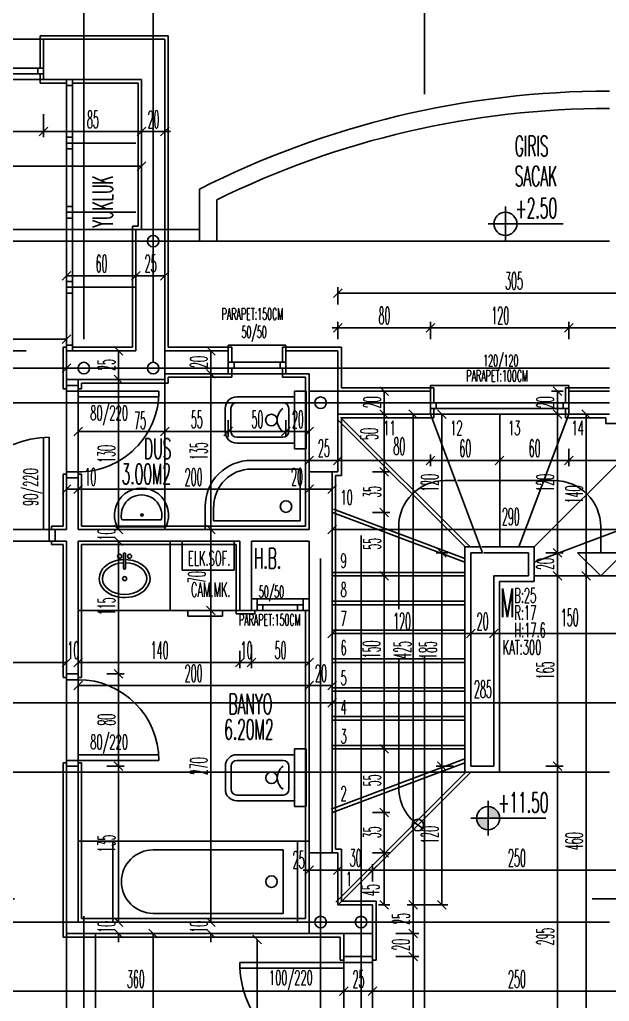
# Model space of a CAD drawing. Extents: x 78 to 306, y -397 to 18.
# Drawn here: x 274.458 to 274.5601, y -396.5913 to -396.4212 of the extents above; entities that cross this region are included whole.
import ezdxf

# ---------------------------------------------------------------- set-up
doc = ezdxf.new("R2010")
doc.units = 0
doc.header["$LTSCALE"] = 0.5
doc.header["$MEASUREMENT"] = 0
for name, pattern in [('DASHDOT2', [0.5, 0.25, -0.125, 0, -0.125]), ('DASHED', [0.75, 0.5, -0.25]), ('DOT2', [0.125, 0, -0.125])]:
    doc.linetypes.add(name, pattern=pattern)
doc.layers.get('0').update_dxf_attribs({"linetype": 'CONTINUOUS'})
for name, color, linetype in [('AKS', 5, 'DASHDOT2'), ('ASHADE', 7, 'CONTINUOUS'), ('DUVAR', 6, 'CONTINUOUS'), ('IZDUSUM', 2, 'DOT2'), ('KAPI', 1, 'CONTINUOUS'), ('KOLON', 4, 'CONTINUOUS'), ('MERDIVEN', 3, 'CONTINUOUS'), ('OLCU', 31, 'CONTINUOUS'), ('SIVA', 7, 'CONTINUOUS'), ('TARAMA', 8, 'CONTINUOUS'), ('TEFRIS', 11, 'CONTINUOUS')]:
    doc.layers.add(name, color=color, linetype=linetype)
doc.styles.add('ICMEKAN', font='romans.shx', dxfattribs={"width": 0.55, "height": 0.2})
doc.styles.add('OLCU', font='romans.shx', dxfattribs={"width": 0.6, "height": 0.125})
doc.styles.add('OLCUIC', font='ROMANS.SHX', dxfattribs={"width": 0.4, "height": 0.15})

msp = doc.modelspace()

# ---------------------------------------------------------------- hatches: boundary and pattern name
at = {"layer": 'MERDIVEN'}
h = msp.add_hatch(color=256, dxfattribs=at)
h.paths.add_polyline_path([(274.539143941935, -396.5575598737721), (274.539143941935, -396.5595598737721), (274.541143941935, -396.5595598737721, 0.4142135623730743)])
h.paths.add_polyline_path([(274.539143941935, -396.5615598737721), (274.539143941935, -396.5595598737721), (274.537143941935, -396.5595598737721, 0.4142135623730743)])

# ---------------------------------------------------------------- linework, layer by layer
at = {"color": 0, "linetype": 'ByBlock'}
for p, q in [((274.462893941935, -396.4398098737721), (274.461393941935, -396.4413098737721)), ((274.461393941935, -396.4413098737721), (274.462893941935, -396.4398098737721)), ((274.479893941935, -396.4398098737721), (274.478393941935, -396.4413098737721)), ((274.478393941935, -396.4413098737721), (274.479893941935, -396.4398098737721)), ((274.482393941935, -396.4413098737721), (274.483893941935, -396.4398098737721)), ((274.478393941935, -396.4473098737721), (274.479893941935, -396.4458098737721)), ((274.466893941935, -396.4648098737721), (274.465393941935, -396.4663098737721)), ((274.478893941935, -396.4648098737721), (274.477393941935, -396.4663098737721)), ((274.477393941935, -396.4663098737721), (274.478893941935, -396.4648098737721)), ((274.482393941935, -396.4663098737721), (274.483893941935, -396.4648098737721)), ((274.513893941935, -396.4678098737721), (274.512393941935, -396.4693098737721)), ((274.513893941935, -396.4738098737721), (274.512393941935, -396.4753098737721)), ((274.529893941935, -396.4738098737721), (274.528393941935, -396.4753098737721)), ((274.528393941935, -396.4753098737721), (274.529893941935, -396.4738098737721)), ((274.553893941935, -396.4738098737721), (274.552393941935, -396.4753098737721)), ((274.552393941935, -396.4753098737721), (274.553893941935, -396.4738098737721)), ((274.465393941935, -396.4773098737721), (274.466893941935, -396.4758098737721)), ((274.475893941935, -396.4793098737721), (274.474393941935, -396.4778098737721)), ((274.491893941935, -396.4793098737721), (274.490393941935, -396.4778098737721)), ((274.465393941935, -396.4823098737721), (274.466893941935, -396.4808098737721)), ((274.491893941935, -396.4833098737721), (274.490393941935, -396.4818098737721)), ((274.490393941935, -396.4818098737721), (274.491893941935, -396.4833098737721)), ((274.475893941935, -396.4843098737721), (274.474393941935, -396.4828098737721)), ((274.474393941935, -396.4828098737721), (274.475893941935, -396.4843098737721)), ((274.521893941935, -396.4863098737721), (274.520393941935, -396.4848098737721)), ((274.551893941935, -396.4863098737721), (274.550393941935, -396.4848098737721)), ((274.521893941935, -396.4903098737721), (274.520393941935, -396.4888098737721)), ((274.520393941935, -396.4888098737721), (274.521893941935, -396.4903098737721)), ((274.526893941935, -396.4903098737721), (274.525393941935, -396.4888098737721)), ((274.531893941935, -396.4903098737721), (274.530393941935, -396.4888098737721)), ((274.550393941935, -396.4888098737721), (274.551893941935, -396.4903098737721)), ((274.551893941935, -396.4903098737721), (274.550393941935, -396.4888098737721)), ((274.556893941935, -396.4903098737721), (274.555393941935, -396.4888098737721)), ((274.4688939419351, -396.4918098737721), (274.467393941935, -396.4933098737721)), ((274.482393941935, -396.4933098737721), (274.483893941935, -396.4918098737721)), ((274.483893941935, -396.4918098737721), (274.482393941935, -396.4933098737721)), ((274.493393941935, -396.4933098737721), (274.494893941935, -396.4918098737721)), ((274.494893941935, -396.4918098737721), (274.493393941935, -396.4933098737721)), ((274.503393941935, -396.4933098737721), (274.504893941935, -396.4918098737721)), ((274.504893941935, -396.4918098737721), (274.503393941935, -396.4933098737721)), ((274.507393941935, -396.4933098737721), (274.508893941935, -396.4918098737721)), ((274.508893941935, -396.4968098737721), (274.507393941935, -396.4983098737721)), ((274.513893941935, -396.4968098737721), (274.512393941935, -396.4983098737721)), ((274.512393941935, -396.4983098737721), (274.513893941935, -396.4968098737721)), ((274.529893941935, -396.4968098737721), (274.528393941935, -396.4983098737721)), ((274.528393941935, -396.4983098737721), (274.529893941935, -396.4968098737721)), ((274.541893941935, -396.4968098737721), (274.540393941935, -396.4983098737721)), ((274.540393941935, -396.4983098737721), (274.541893941935, -396.4968098737721)), ((274.553893941935, -396.4968098737721), (274.552393941935, -396.4983098737721)), ((274.552393941935, -396.4983098737721), (274.553893941935, -396.4968098737721)), ((274.521893941935, -396.5003098737721), (274.520393941935, -396.4988098737721)), ((274.520393941935, -396.4988098737721), (274.521893941935, -396.5003098737721)), ((274.466893941935, -396.5018098737721), (274.465393941935, -396.5033098737721)), ((274.467393941935, -396.5033098737721), (274.4688939419351, -396.5018098737721)), ((274.4688939419351, -396.5018098737721), (274.467393941935, -396.5033098737721)), ((274.508893941935, -396.5018098737721), (274.507393941935, -396.5033098737721)), ((274.507393941935, -396.5033098737721), (274.508893941935, -396.5018098737721)), ((274.511393941935, -396.5033098737721), (274.512893941935, -396.5018098737721)), ((274.521893941935, -396.5073098737721), (274.520393941935, -396.5058098737721)), ((274.520393941935, -396.5058098737721), (274.521893941935, -396.5073098737721)), ((274.474393941935, -396.5088098737721), (274.475893941935, -396.5103098737721)), ((274.474393941935, -396.5088098737721), (274.475893941935, -396.5103098737721)), ((274.491893941935, -396.5103098737721), (274.490393941935, -396.5088098737721)), ((274.490393941935, -396.5088098737721), (274.491893941935, -396.5103098737721)), ((274.512893941935, -396.5088098737721), (274.511393941935, -396.5103098737721)), ((274.475893941935, -396.5123098737721), (274.474393941935, -396.5108098737721)), ((274.475893941935, -396.5123098737764), (274.474393941935, -396.5108098737765)), ((274.530393941935, -396.5128098737721), (274.531893941935, -396.5143098737721)), ((274.531893941935, -396.5143098737721), (274.530393941935, -396.5128098737721)), ((274.550393941935, -396.5128098737721), (274.551893941935, -396.5143098737721)), ((274.551893941935, -396.5143098737721), (274.550393941935, -396.5128098737721)), ((274.521893941935, -396.5183098737721), (274.520393941935, -396.5168098737721)), ((274.520393941935, -396.5168098737721), (274.521893941935, -396.5183098737721)), ((274.550393941935, -396.5168098737721), (274.551893941935, -396.5183098737721)), ((274.551893941935, -396.5183098737721), (274.550393941935, -396.5168098737721)), ((274.555393941935, -396.5168098737721), (274.556893941935, -396.5183098737721)), ((274.556893941935, -396.5183098737721), (274.555393941935, -396.5168098737721)), ((274.491893941935, -396.5243098737721), (274.490393941935, -396.5228098737721)), ((274.490393941935, -396.5228098737721), (274.491893941935, -396.5243098737721)), ((274.512893941935, -396.5268098737721), (274.511393941935, -396.5283098737721)), ((274.536893941935, -396.5268098737721), (274.535393941935, -396.5283098737721)), ((274.535393941935, -396.5283098737721), (274.536893941935, -396.5268098737721)), ((274.540893941935, -396.5268098737721), (274.539393941935, -396.5283098737721)), ((274.539393941935, -396.5283098737721), (274.540893941935, -396.5268098737721)), ((274.465393941935, -396.5333098737721), (274.466893941935, -396.5318098737721)), ((274.465393941935, -396.5333098737721), (274.466893941935, -396.5318098737721)), ((274.4688939419351, -396.5318098737721), (274.467393941935, -396.5333098737721)), ((274.4688939419351, -396.5318098737721), (274.467393941935, -396.5333098737721)), ((274.495393941935, -396.5333098737721), (274.496893941935, -396.5318098737721)), ((274.495393941935, -396.5333098737721), (274.496893941935, -396.5318098737721)), ((274.498893941935, -396.5318098737721), (274.497393941935, -396.5333098737721)), ((274.498893941935, -396.5318098737721), (274.497393941935, -396.5333098737721)), ((274.507393941935, -396.5333098737721), (274.508893941935, -396.5318098737721)), ((274.475893941935, -396.5353098737721), (274.474393941935, -396.5338098737721)), ((274.474393941935, -396.5338098737721), (274.475893941935, -396.5353098737721)), ((274.4688939419351, -396.5358098737721), (274.467393941935, -396.5373098737721)), ((274.508893941935, -396.5358098737721), (274.507393941935, -396.5373098737721)), ((274.507393941935, -396.5373098737721), (274.508893941935, -396.5358098737721)), ((274.511393941935, -396.5373098737721), (274.512893941935, -396.5358098737721)), ((274.512893941935, -396.5388098737721), (274.511393941935, -396.5403098737721)), ((274.521893941935, -396.5483098737721), (274.520393941935, -396.5468098737721)), ((274.520393941935, -396.5468098737721), (274.521893941935, -396.5483098737721)), ((274.475893941935, -396.5513098737721), (274.474393941935, -396.5498098737721)), ((274.474393941935, -396.5498098737721), (274.475893941935, -396.5513098737721)), ((274.530393941935, -396.5498098737721), (274.531893941935, -396.5513098737721)), ((274.531893941935, -396.5513098737721), (274.530393941935, -396.5498098737721)), ((274.551893941935, -396.5513098737721), (274.550393941935, -396.5498098737721)), ((274.550393941935, -396.5498098737721), (274.551893941935, -396.5513098737721)), ((274.521893941935, -396.5593098737721), (274.520393941935, -396.5578098737721)), ((274.520393941935, -396.5578098737721), (274.521893941935, -396.5593098737721)), ((274.521893941935, -396.5663098737721), (274.520393941935, -396.5648098737721)), ((274.520393941935, -396.5648098737721), (274.521893941935, -396.5663098737721)), ((274.508893941935, -396.5678098737721), (274.507393941935, -396.5693098737721)), ((274.513893941935, -396.5678098737721), (274.512393941935, -396.5693098737721)), ((274.512393941935, -396.5693098737721), (274.513893941935, -396.5678098737721)), ((274.519893941935, -396.5678098737721), (274.518393941935, -396.5693098737721)), ((274.518393941935, -396.5693098737721), (274.519893941935, -396.5678098737721)), ((274.520393941935, -396.5738098737721), (274.521893941935, -396.5753098737721)), ((274.526893941935, -396.5753098737721), (274.525393941935, -396.5738098737721)), ((274.525393941935, -396.5738098737721), (274.526893941935, -396.5753098737721)), ((274.530393941935, -396.5738098737721), (274.531893941935, -396.5753098737721)), ((274.474393941935, -396.5768098737721), (274.475893941935, -396.5783098737721)), ((274.474393941935, -396.5768098737721), (274.475893941935, -396.5783098737721)), ((274.490393941935, -396.5768098737721), (274.491893941935, -396.5783098737721)), ((274.490393941935, -396.5768098737721), (274.491893941935, -396.5783098737721)), ((274.475893941935, -396.5803098737721), (274.474393941935, -396.5788098737721)), ((274.481893941935, -396.5803098737721), (274.480393941935, -396.5788098737721)), ((274.491893941935, -396.5803098737721), (274.490393941935, -396.5788098737721)), ((274.526893941935, -396.5803098737721), (274.525393941935, -396.5788098737721)), ((274.525393941935, -396.5788098737721), (274.526893941935, -396.5803098737721)), ((274.499893941935, -396.5813098737721), (274.498393941935, -396.5798098737721)), ((274.526893941935, -396.5843098737721), (274.525393941935, -396.5828098737721)), ((274.525393941935, -396.5828098737721), (274.526893941935, -396.5843098737721)), ((274.513393941935, -396.5903098737721), (274.514893941935, -396.5888098737721)), ((274.514893941935, -396.5888098737721), (274.513393941935, -396.5903098737721)), ((274.518393941935, -396.5903098737721), (274.519893941935, -396.5888098737721)), ((274.519893941935, -396.5888098737721), (274.518393941935, -396.5903098737721))]:
    msp.add_line(p, q, dxfattribs=at)
at = {"layer": 'AKS'}
for p, q in [((274.4691439419353, -396.3515598737721), (274.4691439419353, -396.8395598737721)), ((274.5101439419353, -396.8395598737721), (274.5101439419353, -396.3515598737721)), ((274.4811439419353, -396.3555598737721), (274.4811439419353, -396.8355598737721)), ((274.5171439419353, -396.8355598737721), (274.5171439419353, -396.3555598737721)), ((274.5601439419353, -396.4595598737721), (274.2641439419361, -396.4595598737721)), ((274.5601439419353, -396.4815598737721), (274.2641439419361, -396.4815598737721)), ((274.5601439419353, -396.4875598737721), (274.2681439419354, -396.4875598737721)), ((274.5601439419353, -396.5395598737721), (274.2641439419361, -396.5395598737721)), ((274.5601439419353, -396.5515598737721), (274.2681439419354, -396.5515598737721)), ((274.5601439419353, -396.5775598737721), (274.2641439419361, -396.5775598737721))]:
    msp.add_line(p, q, dxfattribs=at)
at = {"layer": 'ASHADE'}
for centre in [(274.4811439419353, -396.4595598737721), (274.4691439419353, -396.4815598737721), (274.4811439419353, -396.4815598737721), (274.5101439419353, -396.4875598737721), (274.5101439419353, -396.5775598737721), (274.5171439419353, -396.5775598737721)]:
    msp.add_circle(centre, 0.0009999999999999432, dxfattribs=at)
at = {"layer": 'DUVAR'}
for p, q in [((274.4621439419388, -396.4245598737758), (274.4831439419273, -396.4245598737758)), ((274.4621439419388, -396.4315598737743), (274.4621439419388, -396.4245598737758)), ((274.4831439419281, -396.4575598737721), (274.4831439419273, -396.4245598737758)), ((274.4621439419388, -396.431559873776), (274.4791439419312, -396.4315598737762)), ((274.4791439419302, -396.4575598737721), (274.4791439419312, -396.4315598737762)), ((274.4831439419287, -396.4785598737745), (274.4941439419339, -396.4785598737762)), ((274.4931439419352, -396.4785598737792), (274.4941439419339, -396.4785598737795)), ((274.4941439419339, -396.4825598737794), (274.4941439419339, -396.4785598737792)), ((274.504143941934, -396.4785598737777), (274.5131439419347, -396.4785598737789)), ((274.5041439419336, -396.4825598737797), (274.504143941934, -396.4785598737795)), ((274.5041439419336, -396.4785598737798), (274.5131439419353, -396.4785598737798)), ((274.5131439419353, -396.4785598737798), (274.5131439419353, -396.4855598737721)), ((274.4661439419355, -396.4845598737746), (274.4661439419355, -396.4835598737721)), ((274.4681439419356, -396.4845598737746), (274.4681439419356, -396.4835598737746)), ((274.4831439419353, -396.4825598737756), (274.4941439419339, -396.4825598737765)), ((274.5041439419336, -396.4825598737797), (274.5081439419353, -396.48255987378)), ((274.5081439419353, -396.4855598737721), (274.5081439419353, -396.48255987378)), ((274.4681439419356, -396.4845598737746), (274.4661439419355, -396.4845598737746)), ((274.5291439419356, -396.4855598737772), (274.5131439419353, -396.4855598737775)), ((274.5291439419356, -396.4895598737764), (274.5291439419356, -396.4855598737772)), ((274.5601439419353, -396.4855598737768), (274.5531439419361, -396.4855598737769)), ((274.5531439419358, -396.4895598737755), (274.5531439419361, -396.4855598737769)), ((274.5291439419356, -396.4895598737764), (274.5131439419353, -396.4895598737771)), ((274.5601439419353, -396.4895598737752), (274.5531439419358, -396.4895598737755)), ((274.5081439419335, -396.5095598737756), (274.5081439419331, -396.4995598737721)), ((274.5121439419353, -396.5655598737721), (274.5121439419349, -396.4995598737721)), ((274.4661439419355, -396.5095598737759), (274.4661439419355, -396.5005598737744)), ((274.4681439419356, -396.5005598737744), (274.4661439419355, -396.5005598737744)), ((274.4681439419356, -396.5095598737759), (274.4681439419356, -396.5005598737744)), ((274.4641439419355, -396.5095598737759), (274.4641439419355, -396.511559873776)), ((274.4661439419355, -396.5095598737759), (274.4641439419355, -396.5095598737759)), ((274.5081439419338, -396.5095598737756), (274.4681439419356, -396.5095598737759)), ((274.4661439419355, -396.5115598737764), (274.4641439419355, -396.5115598737763)), ((274.4661439419355, -396.5345598737756), (274.4661439419355, -396.5115598737764)), ((274.4681439419356, -396.5345598737756), (274.4681439419356, -396.5115598737764)), ((274.4961439419336, -396.5115598737766), (274.4681439419356, -396.5115598737764)), ((274.496143941934, -396.5235598737777), (274.4961439419336, -396.5115598737771)), ((274.498143941934, -396.5235598737688), (274.4981439419335, -396.511559873777)), ((274.5081439419336, -396.5115598737767), (274.4981439419335, -396.5115598737766)), ((274.5081439419353, -396.5655598737721), (274.5081439419336, -396.5115598737767)), ((274.498143941934, -396.5235598737688), (274.496143941934, -396.5235598737688)), ((274.4681439419386, -396.5345598737757), (274.4661439419386, -396.5345598737756)), ((274.4661439419355, -396.5795598737758), (274.4661439419355, -396.5505598737757)), ((274.4681439419384, -396.5505598737757), (274.4661439419382, -396.5505598737757)), ((274.4681439419356, -396.5775598737757), (274.4681439419356, -396.5505598737757)), ((274.4681439419356, -396.5775598737757), (274.5081439419352, -396.5775598737757)), ((274.4661439419355, -396.5795598737758), (274.5081439419353, -396.5795598737753)), ((274.5141439419357, -396.5835598737754), (274.5141439419357, -396.5795598737752)), ((274.5191439419353, -396.5835598737751), (274.5191439419353, -396.5795598737751)), ((274.5191439419353, -396.5835598737751), (274.5141439419356, -396.5835598737754))]:
    msp.add_line(p, q, dxfattribs=at)
at = {"layer": 'IZDUSUM', "ltscale": 0.6}
for p, q in [((274.3811439419353, -396.4575598737758), (274.4781439419353, -396.4575598737758)), ((274.4831439419288, -396.4835598737721), (274.483143941929, -396.5095598737758)), ((274.5360222784295, -396.5125598737761), (274.513568206004, -396.4901058013507)), ((274.5351439419339, -396.5145328953584), (274.5123844243529, -396.5059980762655)), ((274.4841141335827, -396.5235598737721), (274.4841141335827, -396.5115598737721)), ((274.535143941935, -396.5169598737757), (274.5121439419348, -396.5169598737757)), ((274.535143941935, -396.5219598737757), (274.5121439419348, -396.5219598737757)), ((274.535143941935, -396.5269598737757), (274.5121439419348, -396.5269598737757)), ((274.535143941935, -396.5319598737757), (274.5121439419348, -396.5319598737757)), ((274.535143941935, -396.5369598737757), (274.5121439419348, -396.5369598737757)), ((274.535143941935, -396.5419598737757), (274.5121439419348, -396.5419598737757)), ((274.535143941935, -396.5469598737757), (274.5121439419348, -396.5469598737757)), ((274.5351439419346, -396.5493052516317), (274.511963076223, -396.5579980762736)), ((274.5351439419347, -396.551741153996), (274.5127494862273, -396.5741356097034)), ((274.4661439419356, -396.609559873776), (274.4661439419352, -396.5795598737758)), ((274.4711439419356, -396.609559873776), (274.4711439419353, -396.5795598737757))]:
    msp.add_line(p, q, dxfattribs=at)
at = {"layer": 'KAPI'}
for p, q in [((274.4461439419356, -396.424559873776), (274.4621439419359, -396.424559873776)), ((274.4461439419356, -396.4295598737762), (274.4621439419359, -396.4295598737762)), ((274.4611439419359, -396.4295598737762), (274.4611439419359, -396.4305598737762)), ((274.4461439419356, -396.4305598737762), (274.4621439419359, -396.4305598737762)), ((274.4461439419356, -396.4315598737761), (274.4621439419359, -396.4315598737761)), ((274.4661439419313, -396.43155987378), (274.4661439419355, -396.478559873775)), ((274.4671439419453, -396.4325598737778), (274.4661439419453, -396.4325598737778)), ((274.4671439419312, -396.43155987378), (274.4671439419355, -396.4785598737749)), ((274.4671439419453, -396.4415598737734), (274.4661439419452, -396.4415598737734)), ((274.4671439419453, -396.4425598737735), (274.4661439419452, -396.4425598737735)), ((274.4671439419453, -396.4435598737734), (274.4661439419452, -396.4435598737734)), ((274.4671439419391, -396.4535598737741), (274.4661439419391, -396.4535598737741)), ((274.4671439419391, -396.4545598737741), (274.4661439419391, -396.4545598737741)), ((274.4671439419391, -396.4555598737741), (274.4661439419391, -396.4555598737741)), ((274.4671439419391, -396.4665598737741), (274.4661439419391, -396.4665598737741)), ((274.4671439419391, -396.4675598737741), (274.4661439419391, -396.4675598737741)), ((274.4671439419391, -396.4685598737741), (274.4661439419391, -396.4685598737741)), ((274.4671439419391, -396.4775598737741), (274.4661439419391, -396.4775598737741)), ((274.4941439419337, -396.4785598737798), (274.4941439419337, -396.4775598737797)), ((274.4941439419337, -396.4775598737797), (274.5041439419336, -396.4775598737797)), ((274.5041439419336, -396.4775598737797), (274.5041439419336, -396.4785598737798)), ((274.4941439419337, -396.4805598737799), (274.5041439419336, -396.4805598737799)), ((274.4951439419337, -396.4805598737799), (274.4951439419337, -396.4815598737799)), ((274.5031439419336, -396.4805598737799), (274.5031439419336, -396.4815598737799)), ((274.4941439419337, -396.4815598737799), (274.5041439419336, -396.4815598737799)), ((274.4941439419337, -396.4825598737797), (274.5041439419336, -396.4825598737797)), ((274.4661439419355, -396.4855598737747), (274.4661439419355, -396.4845598737746)), ((274.4681439419356, -396.4855598737747), (274.4661439419355, -396.4855598737747)), ((274.4681439419356, -396.4845598737746), (274.4681439419356, -396.4855598737747)), ((274.4681439419356, -396.4855598737747), (274.4821439419355, -396.4855598737747)), ((274.4681439419356, -396.4865598737748), (274.4681439419356, -396.4855598737747)), ((274.5291439419356, -396.4855598737757), (274.5291439419356, -396.4845598737757)), ((274.5291439419356, -396.4845598737757), (274.5531439419356, -396.4845598737757)), ((274.5531439419356, -396.4845598737757), (274.5531439419356, -396.4855598737757)), ((274.4821081819794, -396.4865598737745), (274.4681439419356, -396.4865598737748)), ((274.5291439419356, -396.4875598737759), (274.5531439419356, -396.4875598737759)), ((274.5301439419357, -396.4875598737759), (274.5301439419357, -396.4885598737759)), ((274.5521439419355, -396.4875598737759), (274.5521439419355, -396.4885598737759)), ((274.5291439419356, -396.4885598737759), (274.5531439419356, -396.4885598737759)), ((274.5291439419356, -396.4895598737757), (274.5531439419356, -396.4895598737757)), ((274.4621439419354, -396.4936907995548), (274.4621439419354, -396.5095598737759)), ((274.4631439419354, -396.5095598737759), (274.4631439419354, -396.4935598737756)), ((274.4661439419355, -396.4995598737743), (274.4661439419355, -396.5005598737741)), ((274.4681439419356, -396.4995598737743), (274.4661439419355, -396.4995598737743)), ((274.4681439419356, -396.5005598737741), (274.4681439419356, -396.4995598737743)), ((274.5316588461109, -396.5010598737721), (274.5335224838848, -396.5010598737721)), ((274.5338498770627, -396.5010598737721), (274.5506439419357, -396.5010598737721)), ((274.4621439419354, -396.5095598737759), (274.4631439419354, -396.5095598737759)), ((274.4631439419354, -396.5095598737759), (274.4631439419354, -396.511559873776)), ((274.4641439419355, -396.5095598737759), (274.4631439419354, -396.5095598737759)), ((274.5236588461109, -396.5233305569919), (274.5236588461109, -396.5090598737721)), ((274.5586439419358, -396.5135598737757), (274.5586439419358, -396.5090598737721)), ((274.4631439419354, -396.511559873776), (274.4471439419353, -396.5115598737763)), ((274.4631439419354, -396.511559873776), (274.4641439419355, -396.511559873776)), ((274.5380743680922, -396.5125598737762), (274.5471439419362, -396.5125598737762)), ((274.5471439419362, -396.5125598737762), (274.547143941936, -396.5185598737721)), ((274.5461439419356, -396.5135598737762), (274.5383931452907, -396.5135598737762)), ((274.5461439419356, -396.5175598737721), (274.5461439419356, -396.5135598737762)), ((274.5081439419366, -396.5215598737687), (274.4981439419339, -396.5215598737688)), ((274.5081439419366, -396.5235598737687), (274.4981439419339, -396.5235598737688)), ((274.5236588461109, -396.5542529628465), (274.5236588461109, -396.5319938169954)), ((274.4661439419385, -396.5355598737757), (274.4661439419386, -396.5345598737759)), ((274.4681439419386, -396.5345598737759), (274.4681439419386, -396.5355598737758)), ((274.4681439419386, -396.5355598737758), (274.4661439419385, -396.5355598737757)), ((274.4661439419382, -396.5495598737756), (274.4661439419385, -396.5355598737757)), ((274.4821081819821, -396.5485598737762), (274.4681439419384, -396.5485598737756)), ((274.4681439419384, -396.5485598737756), (274.4681439419384, -396.5495598737756)), ((274.4681439419384, -396.5495598737756), (274.4661439419382, -396.5495598737756)), ((274.4661439419382, -396.5495598737756), (274.4661439419382, -396.5505598737757)), ((274.4681439419384, -396.5495598737756), (274.4821439419383, -396.5495598737759)), ((274.4681439419384, -396.5505598737757), (274.4681439419384, -396.5495598737756)), ((274.5141439419356, -396.5845598737754), (274.4961439419351, -396.5845598737752)), ((274.5141439419356, -396.5845598737754), (274.5141439419356, -396.5835598737754)), ((274.5191439419353, -396.5845598737752), (274.5141439419356, -396.5845598737754)), ((274.5141439419356, -396.5845598737754), (274.5141439419356, -396.5855598737755)), ((274.5191439419353, -396.5845598737752), (274.5141439419356, -396.5845598737754)), ((274.5141439419356, -396.5845598737754), (274.5141439419356, -396.5855598737755)), ((274.5191439419353, -396.5845598737752), (274.5141439419356, -396.5845598737754)), ((274.5141439419356, -396.5845598737754), (274.5141439419356, -396.5855598737755)), ((274.5191439419353, -396.5835598737751), (274.5191439419353, -396.5845598737752)), ((274.5141439419356, -396.5855598737755), (274.4961717411794, -396.5855598737749))]:
    msp.add_line(p, q, dxfattribs=at)
at = {"layer": 'KAPI', "linetype": 'DASHED', "ltscale": 0.4}
for p, q in [((274.5281439419351, -396.6315598737721), (274.5281439419351, -396.4320840608356)), ((274.357143941935, -396.5735598737721), (274.776143941935, -396.5735598737723))]:
    msp.add_line(p, q, dxfattribs=at)
at = {"layer": 'KAPI', "ltscale": 1.4}
for p, q in [((274.4661439419355, -396.4855598737747), (274.4661439419355, -396.4995598737743)), ((274.468143941935, -396.4995598737721), (274.468143941935, -396.4865598737721)), ((274.462143941935, -396.5095598737721), (274.4471439419353, -396.5095598737721)), ((274.499143941935, -396.5235598737721), (274.499143941935, -396.5215598737721)), ((274.507143941935, -396.5215598737721), (274.507143941935, -396.5235598737721)), ((274.507143941935, -396.5225598737721), (274.499143941935, -396.5225598737721)), ((274.500143941935, -396.5225598737721), (274.500143941935, -396.5235598737721)), ((274.506143941935, -396.5225598737721), (274.506143941935, -396.5235598737721)), ((274.468143941935, -396.5355598737721), (274.468143941935, -396.5485598737721)), ((274.5191439419349, -396.602559873775), (274.5191439419349, -396.5845598737752)), ((274.5141439419349, -396.5855598737749), (274.5141439419349, -396.602559873775))]:
    msp.add_line(p, q, dxfattribs=at)
at = {"layer": 'KAPI'}
for centre, radius, start, end in [((274.4681439419362, -396.4855598737747), 0.01399999999936199, 269.9999999983715, 0), ((274.4631439419354, -396.5095598737762), 0.01600000000064028, 90, 179.9999999991858), ((274.5316588461109, -396.5090598737721), 0.008, 90, 180), ((274.5506439419357, -396.5090598737721), 0.008, 0, 90), ((274.4681439419384, -396.5495598737756), 0.01399999999994179, 359.9999999988601, 89.99999999886009), ((274.5316588461109, -396.5542529628465), 0.008, 180, 242.959124344251), ((274.5141439419349, -396.5845598737752), 0.01799999999988273, 180, 270.0000000016285)]:
    msp.add_arc(centre, radius, start, end, dxfattribs=at)
at = {"layer": 'KOLON', "linetype": 'DASHED', "ltscale": 0.4}
msp.add_line((274.528143941935, -396.4025598737721), (274.528143941935, -396.4340840608355), dxfattribs=at)
at = {"layer": 'KOLON'}
for p, q in [((274.4831439419353, -396.4575598737721), (274.4781439419353, -396.4575598737721)), ((274.4781439419353, -396.4575598737721), (274.4781439419353, -396.4785598737756)), ((274.4831439419353, -396.4835598737721), (274.4831439419353, -396.4575598737721)), ((274.4661439419355, -396.4835598737721), (274.4661439419355, -396.4785598737751)), ((274.4661439419355, -396.4785598737751), (274.4781439419353, -396.4785598737756)), ((274.4831439419288, -396.4835598737721), (274.4661439419355, -396.4835598737721)), ((274.5081439419353, -396.4855598737721), (274.5131439419353, -396.4855598737721)), ((274.5081439419353, -396.4855598737721), (274.5081439419353, -396.4995598737721)), ((274.5131439419353, -396.4855598737775), (274.5131439419353, -396.4995598737721)), ((274.5381737502895, -396.5135598737762), (274.529173750288, -396.4895598737721)), ((274.5131439419353, -396.4995598737721), (274.5081439419353, -396.4995598737721)), ((274.5081439419353, -396.5795598737721), (274.5081439419353, -396.5655598737721)), ((274.5081439419353, -396.5655598737721), (274.5131439419353, -396.5655598737721)), ((274.5131439419353, -396.5655598737721), (274.5131439419353, -396.5745598737721)), ((274.5131439419353, -396.5745598737721), (274.5191439419353, -396.5745598737721)), ((274.5191439419353, -396.5745598737721), (274.5191439419353, -396.5795598737721)), ((274.5081439419353, -396.5795598737721), (274.5191439419353, -396.5795598737721))]:
    msp.add_line(p, q, dxfattribs=at)
at = {"layer": 'MERDIVEN', "linetype": 'ByBlock'}
for p, q in [((274.535173750288, -396.5125598737721), (274.5131439419353, -396.4905300654194)), ((274.541173750288, -396.5125598737721), (274.541173750288, -396.4895598737721)), ((274.5444891335811, -396.5125598737762), (274.5531141335827, -396.4895598737721)), ((274.5471141335827, -396.5125598737721), (274.5691439419354, -396.4905300654194)), ((274.5351439419338, -396.5151736956393), (274.512173750288, -396.5065598737721)), ((274.5471439419368, -396.5151736956393), (274.5701141335826, -396.5065598737721)), ((274.5351439419338, -396.5125598737762), (274.5377987502895, -396.5125598737762)), ((274.5361439419348, -396.550559873776), (274.5361439419351, -396.5135598737762)), ((274.5381907857957, -396.5135598737762), (274.5361439419351, -396.5135598737762)), ((274.5451439419346, -396.5135598737762), (274.5451439419352, -396.5135598737762)), ((274.5546439419358, -396.5135598737757), (274.5626439419357, -396.5135598737757)), ((274.5586439419358, -396.5175598737757), (274.5546439419358, -396.5135598737757)), ((274.5586439419358, -396.5175598737757), (274.5626439419357, -396.5135598737757)), ((274.535143941935, -396.5175598737757), (274.5121439419348, -396.5175598737757)), ((274.5401439419353, -396.550559873776), (274.5401439419355, -396.5175598737721)), ((274.5461439419356, -396.5175598737721), (274.5401439419355, -396.5175598737721)), ((274.5471439419356, -396.5175598737757), (274.5701439419358, -396.5175598737757)), ((274.541143941936, -396.5185598737721), (274.541143941935, -396.5515598737721)), ((274.541143941936, -396.5185598737721), (274.547143941936, -396.5185598737721)), ((274.535143941935, -396.5225598737757), (274.5121439419348, -396.5225598737757)), ((274.535143941935, -396.5275598737757), (274.5121439419348, -396.5275598737757)), ((274.535143941935, -396.5325598737757), (274.5121439419348, -396.5325598737757)), ((274.535143941935, -396.5375598737757), (274.5121439419348, -396.5375598737757)), ((274.535143941935, -396.5425598737757), (274.5121439419348, -396.5425598737757)), ((274.535143941935, -396.5475598737757), (274.5121439419348, -396.5475598737757)), ((274.5351439419338, -396.5499460519129), (274.512173750288, -396.5585598737801)), ((274.5361439419348, -396.550559873776), (274.5401439419353, -396.550559873776)), ((274.5361439419348, -396.5515896821333), (274.513173750296, -396.5745598737721)), ((274.5361439419348, -396.5515896821333), (274.5361439419348, -396.5515598737721))]:
    msp.add_line(p, q, dxfattribs=at)
at = {"layer": 'MERDIVEN'}
for p, q in [((274.5351439419347, -396.551741153996), (274.5351439419338, -396.5125598737762)), ((274.541143941935, -396.5515598737758), (274.5351439419347, -396.5515598737758)), ((274.539143941935, -396.5565598737721), (274.539143941935, -396.5625598737721)), ((274.539143941935, -396.5565598737721), (274.539143941935, -396.5625598737721)), ((274.536143941935, -396.5595598737721), (274.549143941935, -396.5595598737721)), ((274.536143941935, -396.5595598737721), (274.549143941935, -396.5595598737721))]:
    msp.add_line(p, q, dxfattribs=at)
msp.add_circle((274.539143941935, -396.5595598737721), 0.002000000000000029, dxfattribs=at)
msp.add_circle((274.539143941935, -396.5595598737721), 0.002000000000000029, dxfattribs=at)
at = {"layer": 'MERDIVEN', "linetype": 'ByBlock'}
msp.add_circle((274.5269867215666, -396.5607469025015), 0.0009999999999999432, dxfattribs=at)
at = {"layer": 'OLCU', "ltscale": 1.4}
for p, q in [((274.462143941935, -396.4375598737721), (274.462143941935, -396.4415598737721)), ((274.345143941935, -396.4405598737721), (274.484143941935, -396.4405598737721)), ((274.446143941935, -396.4405598737721), (274.462143941935, -396.4405598737721)), ((274.462143941935, -396.4405598737721), (274.479143941935, -396.4405598737721)), ((274.479143941935, -396.4405598737721), (274.483143941935, -396.4405598737721)), ((274.380143941935, -396.4465598737721), (274.479143941935, -396.4465598737721)), ((274.466143941935, -396.4655598737721), (274.478143941935, -396.4655598737721)), ((274.478143941935, -396.4655598737721), (274.483143941935, -396.4655598737721)), ((274.513143941935, -396.4675598737721), (274.513143941935, -396.4705598737721)), ((274.513143941935, -396.4685598737721), (274.574143941935, -396.4685598737721)), ((274.513143941935, -396.4735598737721), (274.513143941935, -396.4765598737721)), ((274.529143941935, -396.4735598737721), (274.529143941935, -396.4765598737721)), ((274.553143941935, -396.4735598737721), (274.553143941935, -396.4765598737721)), ((274.5121439419351, -396.4745598737721), (274.575143941935, -396.4745598737721)), ((274.513143941935, -396.4745598737721), (274.529143941935, -396.4745598737721)), ((274.529143941935, -396.4745598737721), (274.553143941935, -396.4745598737721)), ((274.553143941935, -396.4745598737721), (274.574143941935, -396.4745598737721)), ((274.466143941935, -396.4765598737721), (274.380143941935, -396.4765598737721)), ((274.456143941935, -396.4785598737721), (274.459143941935, -396.4785598737721)), ((274.475143941935, -396.4785598737721), (274.475143941935, -396.4835598737721)), ((274.491143941935, -396.4785598737721), (274.491143941935, -396.4825598737721)), ((274.442143941935, -396.4815598737721), (274.466143941935, -396.4815598737721)), ((274.475143941935, -396.4835598737721), (274.475143941935, -396.5095598737721)), ((274.491143941935, -396.4825598737721), (274.491143941935, -396.5095598737721)), ((274.521143941935, -396.4855598737721), (274.521143941935, -396.4895598737721)), ((274.550143941935, -396.4855598737721), (274.552143941935, -396.4855598737721)), ((274.551143941935, -396.4895598737721), (274.551143941935, -396.4855598737721)), ((274.483143941935, -396.4935598737721), (274.483143941935, -396.4905598737721)), ((274.494143941935, -396.4935598737721), (274.494143941935, -396.4905598737721)), ((274.504143941935, -396.4935598737721), (274.504143941935, -396.4905598737721)), ((274.521143941935, -396.4895598737721), (274.521143941935, -396.4995598737721)), ((274.526143941935, -396.5745598737721), (274.526143941935, -396.4895598737721)), ((274.531143941935, -396.5135598737721), (274.531143941935, -396.4895598737721)), ((274.551143941935, -396.5135598737721), (274.551143941935, -396.4895598737721)), ((274.556143941935, -396.5175598737721), (274.556143941935, -396.4895598737721)), ((274.483143941935, -396.4925598737721), (274.468143941935, -396.4925598737721)), ((274.494143941935, -396.4925598737721), (274.483143941935, -396.4925598737721)), ((274.504143941935, -396.4925598737721), (274.494143941935, -396.4925598737721)), ((274.508143941935, -396.4925598737721), (274.504143941935, -396.4925598737721)), ((274.553143941935, -396.4985598737721), (274.553143941935, -396.4955598737721)), ((274.508143941935, -396.4975598737721), (274.513143941935, -396.4975598737721)), ((274.513143941935, -396.4975598737721), (274.529143941935, -396.4975598737721)), ((274.529143941935, -396.4985598737721), (274.529143941935, -396.4965598737721)), ((274.529143941935, -396.4975598737721), (274.541143941935, -396.4975598737721)), ((274.541143941935, -396.4975598737721), (274.553143941935, -396.4975598737721)), ((274.553143941935, -396.4975598737721), (274.570143941935, -396.4975598737721)), ((274.522143941935, -396.4995598737721), (274.519143941935, -396.4995598737721)), ((274.521143941935, -396.4995598737721), (274.521143941935, -396.5065598737721)), ((274.468143941935, -396.5025598737721), (274.466143941935, -396.5025598737721)), ((274.508143941935, -396.5025598737721), (274.468143941935, -396.5025598737721)), ((274.508143941935, -396.5025598737721), (274.512143941935, -396.5025598737721)), ((274.475143941935, -396.5095598737721), (274.475143941935, -396.5080598737721)), ((274.522143941935, -396.5065598737721), (274.519143941935, -396.5065598737721)), ((274.521143941935, -396.5065598737721), (274.521143941935, -396.5175598737721)), ((274.491143941935, -396.5095598737721), (274.491143941935, -396.5235598737721)), ((274.570143941935, -396.5095598737721), (274.5121439419351, -396.5095598737721)), ((274.475143941935, -396.5115598737721), (274.475143941935, -396.5130598737721)), ((274.475143941935, -396.5115598737764), (274.475143941935, -396.5345598737721)), ((274.530143941935, -396.5135598737721), (274.532143941935, -396.5135598737721)), ((274.531143941935, -396.5505598737721), (274.531143941935, -396.5135598737721)), ((274.549143941935, -396.5135598737721), (274.552143941935, -396.5135598737721)), ((274.551143941935, -396.5175598737721), (274.551143941935, -396.5135598737721)), ((274.521143941935, -396.5175598737721), (274.521143941935, -396.5475598737721)), ((274.551143941935, -396.5505598737721), (274.551143941935, -396.5175598737721)), ((274.556143941935, -396.6095598737721), (274.556143941935, -396.5175598737721)), ((274.491143941935, -396.5235598737721), (274.491143941935, -396.5775598737721)), ((274.5121439419351, -396.5275598737721), (274.5361439419351, -396.5275598737721)), ((274.5361439419351, -396.5275598737721), (274.540143941935, -396.5275598737721)), ((274.540143941935, -396.5275598737721), (274.570143941935, -396.5275598737721)), ((274.498143941935, -396.5335598737721), (274.498143941935, -396.5295598737721)), ((274.496143941935, -396.5335598737721), (274.496143941935, -396.5305598737721)), ((274.466143941935, -396.5325598737721), (274.442143941935, -396.5325598737721)), ((274.466143941935, -396.5325598737721), (274.464643941935, -396.5325598737721)), ((274.468143941935, -396.5325598737721), (274.469643941935, -396.5325598737721)), ((274.496143941935, -396.5325598737721), (274.468143941935, -396.5325598737721)), ((274.496143941935, -396.5325598737721), (274.494643941935, -396.5325598737721)), ((274.498143941935, -396.5325598737721), (274.496143941935, -396.5325598737721)), ((274.498143941935, -396.5325598737721), (274.499643941935, -396.5325598737721)), ((274.508143941935, -396.5325598737721), (274.498143941935, -396.5325598737721)), ((274.476143941935, -396.5345598737721), (274.473143941935, -396.5345598737721)), ((274.475143941935, -396.5345598737721), (274.475143941935, -396.5505598737721)), ((274.508143941935, -396.5365598737721), (274.468143941935, -396.5365598737721)), ((274.508143941935, -396.5365598737721), (274.5121439419351, -396.5365598737721)), ((274.5121439419351, -396.5395598737721), (274.569143941935, -396.5395598737721)), ((274.521143941935, -396.5475598737721), (274.521143941935, -396.5585598737721)), ((274.476143941935, -396.5505598737721), (274.473143941935, -396.5505598737721)), ((274.475143941935, -396.5505598737721), (274.475143941935, -396.5775598737721)), ((274.530143941935, -396.5505598737721), (274.533143941935, -396.5505598737721)), ((274.531143941935, -396.5745598737721), (274.531143941935, -396.5505598737721)), ((274.549143941935, -396.5505598737721), (274.552143941935, -396.5505598737721)), ((274.551143941935, -396.5505598737721), (274.551143941935, -396.6095598737721)), ((274.522143941935, -396.5585598737721), (274.519143941935, -396.5585598737721)), ((274.521143941935, -396.5585598737721), (274.521143941935, -396.5655598737721)), ((274.522143941935, -396.5655598737721), (274.519143941935, -396.5655598737721)), ((274.521143941935, -396.5655598737721), (274.521143941935, -396.5745598737721)), ((274.519143941935, -396.5675598737721), (274.519143941935, -396.5705598737721)), ((274.507143941935, -396.5685598737721), (274.570143941935, -396.5685598737721)), ((274.508143941935, -396.5685598737721), (274.513143941935, -396.5685598737721)), ((274.513143941935, -396.5685598737721), (274.519143941935, -396.5685598737721)), ((274.519143941935, -396.5685598737721), (274.569143941935, -396.5685598737721)), ((274.475143941935, -396.5775598737721), (274.475143941935, -396.5760598737721)), ((274.491143941935, -396.5775598737721), (274.491143941935, -396.5760598737721)), ((274.522143941935, -396.5745598737721), (274.520143941935, -396.5745598737721)), ((274.532143941935, -396.5745598737721), (274.525143941935, -396.5745598737721)), ((274.526143941935, -396.5745598737721), (274.526143941935, -396.5795598737721)), ((274.475143941935, -396.5795598737721), (274.475143941935, -396.5810598737721)), ((274.481143941935, -396.5795598737721), (274.481143941935, -396.6095598737721)), ((274.491143941935, -396.5795598737721), (274.491143941935, -396.5810598737721)), ((274.499143941935, -396.5805598737721), (274.499143941935, -396.6135598737721)), ((274.527143941935, -396.5795598737721), (274.523143941935, -396.5795598737721)), ((274.526143941935, -396.5795598737721), (274.526143941935, -396.5835598737721)), ((274.527143941935, -396.5835598737721), (274.523143941935, -396.5835598737721)), ((274.526143941935, -396.5835598737721), (274.526143941935, -396.6035598737721)), ((274.514143941935, -396.5895598737721), (274.442143941935, -396.5895598737721)), ((274.519143941935, -396.5895598737721), (274.514143941935, -396.5895598737721)), ((274.569143941935, -396.5895598737721), (274.519143941935, -396.5895598737721))]:
    msp.add_line(p, q, dxfattribs=at)
at = {"layer": 'SIVA', "ltscale": 1.4}
for p, q in [((274.4615439419388, -396.4295598737762), (274.4615439419388, -396.4239598737758)), ((274.4615439419388, -396.4239598737758), (274.4837439419273, -396.4239598737758)), ((274.4837439419273, -396.4239598737758), (274.4837439419281, -396.4575598737721)), ((274.4615439419388, -396.432159873776), (274.4615439419388, -396.4305598737762)), ((274.4661439419313, -396.432159873776), (274.4615439419388, -396.432159873776)), ((274.4785439419312, -396.4321598737762), (274.4671439419313, -396.4321598737761)), ((274.4785439419302, -396.4569598737721), (274.4785439419312, -396.4321598737762)), ((274.4775439419353, -396.4779598737756), (274.4775439419353, -396.4569598737721)), ((274.4775439419353, -396.4569598737721), (274.4785439419302, -396.4569598737721)), ((274.4837439419281, -396.4575598737721), (274.4837439419338, -396.4779598737746)), ((274.4655439419355, -396.4835598737721), (274.4655439419355, -396.4779598737751)), ((274.4655439419355, -396.4779598737751), (274.4661439419355, -396.4779598737751)), ((274.4671439419354, -396.4779598737751), (274.4775439419353, -396.4779598737756)), ((274.4837439419338, -396.4779598737746), (274.4947439419342, -396.4779598737763)), ((274.4947439419342, -396.4779598737763), (274.4947439419331, -396.4805598737799)), ((274.5035439419338, -396.4805598737799), (274.503543941934, -396.4779598737798)), ((274.503543941934, -396.4779598737798), (274.5137439419353, -396.4779598737798)), ((274.5137439419353, -396.4779598737798), (274.5137439419353, -396.4849598737721)), ((274.4947439419325, -396.4815598737799), (274.4947439419318, -396.4831598737766)), ((274.5035439419336, -396.4831598737796), (274.5035439419337, -396.4815598737799)), ((274.4655439419355, -396.4851598737746), (274.4655439419355, -396.4835598737721)), ((274.4837439419353, -396.4841598737721), (274.4687439419356, -396.4841598737721)), ((274.4687439419356, -396.4841598737721), (274.4687439419356, -396.4851598737746)), ((274.4947439419318, -396.4831598737766), (274.4837439419353, -396.4831598737757)), ((274.4837439419353, -396.4831598737757), (274.4837439419353, -396.4841598737721)), ((274.5075439419353, -396.4831598737799), (274.5035439419336, -396.4831598737796)), ((274.5075439419353, -396.485559873772), (274.5075439419353, -396.4831598737799)), ((274.4661439419355, -396.4851598737746), (274.4655439419355, -396.4851598737746)), ((274.4687439419356, -396.4851598737746), (274.4681439419356, -396.4851598737746)), ((274.5075439419331, -396.4995598737721), (274.5075439419353, -396.485559873772)), ((274.5137439419353, -396.4849598737721), (274.5141439419353, -396.4849598737721)), ((274.5141439419353, -396.4849598737721), (274.5297439419356, -396.4849598737773)), ((274.5297439419356, -396.4849598737773), (274.5297439419356, -396.4875598737759)), ((274.552543941936, -396.4875598737759), (274.5525439419362, -396.4849598737769)), ((274.5525439419362, -396.4849598737769), (274.5601439419353, -396.4849598737767)), ((274.5297439419356, -396.4885598737759), (274.5297439419356, -396.4901598737764)), ((274.5525439419358, -396.4901598737756), (274.5525439419359, -396.4885598737759)), ((274.5297439419356, -396.4901598737764), (274.5137439419353, -396.4901598737771)), ((274.5137439419353, -396.4901598737771), (274.5137439419353, -396.5001598737721)), ((274.5595439419353, -396.4901598737753), (274.5525439419358, -396.4901598737756)), ((274.5595439419353, -396.4911598737721), (274.5595439419353, -396.4901598737753)), ((274.5695439419365, -396.4911598737721), (274.5595439419353, -396.4911598737721)), ((274.5075439419335, -396.5089598737756), (274.5075439419331, -396.4995598737721)), ((274.4655439419355, -396.508959873776), (274.4655439419355, -396.4999598737744)), ((274.4655439419355, -396.4999598737744), (274.4661439419355, -396.4999598737744)), ((274.4681439419356, -396.4999598737744), (274.4687439419356, -396.4999598737744)), ((274.4687439419356, -396.4999598737744), (274.4687439419356, -396.5089598737759)), ((274.5137439419353, -396.5001598737721), (274.5127439419348, -396.5001598737721)), ((274.5127439419348, -396.5001598737721), (274.5127439419354, -396.5649598737721)), ((274.4635439419355, -396.5095598737759), (274.4635439419355, -396.508959873776)), ((274.4635439419355, -396.508959873776), (274.4655439419355, -396.508959873776)), ((274.4687439419356, -396.5089598737759), (274.5075439419335, -396.5089598737756)), ((274.4635439419355, -396.5121598737763), (274.4635439419355, -396.511559873776)), ((274.4655439419355, -396.5121598737763), (274.4635439419355, -396.5121598737763)), ((274.4655439419355, -396.5351598737756), (274.4655439419355, -396.5121598737763)), ((274.4955439419335, -396.5121598737766), (274.4687439419356, -396.5121598737764)), ((274.4687439419356, -396.5121598737764), (274.4687439419356, -396.5351598737757)), ((274.495543941934, -396.5241598737688), (274.4955439419335, -396.5121598737766)), ((274.498743941934, -396.5241598737688), (274.495543941934, -396.5241598737688)), ((274.498743941934, -396.5235598737688), (274.498743941934, -396.5241598737688)), ((274.5075439419353, -396.5655598737721), (274.507543941934, -396.5235598737687)), ((274.4661439419385, -396.5351598737756), (274.4655439419355, -396.5351598737756)), ((274.4687439419356, -396.5351598737757), (274.4681439419386, -396.5351598737757)), ((274.4655439419355, -396.5801598737758), (274.4655439419355, -396.5499598737757)), ((274.4655439419355, -396.5499598737757), (274.4661439419382, -396.5499598737757)), ((274.4681439419384, -396.5499598737757), (274.4687439419356, -396.5499598737757)), ((274.4687439419356, -396.5499598737757), (274.4687439419356, -396.5769598737757)), ((274.5075439419353, -396.5769598737757), (274.5075439419353, -396.5655598737721)), ((274.5127439419354, -396.5649598737721), (274.5137439419353, -396.5649598737721)), ((274.5137439419353, -396.5649598737721), (274.5137439419353, -396.5739598737721)), ((274.5137439419353, -396.5739598737721), (274.5197439419353, -396.5739598737721)), ((274.5197439419353, -396.5739598737721), (274.5197439419353, -396.5795598737721)), ((274.4687439419356, -396.5769598737757), (274.5075439419353, -396.5769598737757)), ((274.5081439419353, -396.5801598737721), (274.4655439419355, -396.5801598737758)), ((274.5135439419357, -396.5801598737721), (274.5081439419353, -396.5801598737721)), ((274.5135439419358, -396.5841598737754), (274.5135439419357, -396.5801598737721)), ((274.5197439419353, -396.5795598737721), (274.5197439419352, -396.5841598737751)), ((274.5141439419356, -396.5841598737754), (274.5135439419358, -396.5841598737754)), ((274.5197439419352, -396.5841598737751), (274.5191439419353, -396.5841598737751))]:
    msp.add_line(p, q, dxfattribs=at)
at = {"layer": 'TARAMA'}
for p, q in [((274.4671141335826, -396.4425598737721), (274.4781141335827, -396.4425598737721)), ((274.4891439419354, -396.4595598737759), (274.4891439419349, -396.4505598737721)), ((274.4921439419356, -396.4595598737762), (274.4921439419356, -396.4523999430706)), ((274.542143941935, -396.4535598737721), (274.542143941935, -396.4595598737721)), ((274.542143941935, -396.4535598737721), (274.542143941935, -396.4595598737721)), ((274.4671141335826, -396.4545598737721), (274.4781141335827, -396.4545598737721)), ((274.4891439419357, -396.4595598737759), (274.4891439419354, -396.4552997095516)), ((274.539143941935, -396.4565598737721), (274.552143941935, -396.4565598737721)), ((274.539143941935, -396.4565598737721), (274.552143941935, -396.4565598737721)), ((274.4891439419354, -396.4575598737763), (274.4831439419283, -396.4575598737769)), ((274.4891439419354, -396.4595598737762), (274.4921439419356, -396.4595598737762)), ((274.4671141335826, -396.4675598737721), (274.4781141335827, -396.4675598737721))]:
    msp.add_line(p, q, dxfattribs=at)
msp.add_circle((274.542143941935, -396.4565598737721), 0.002000000000000029, dxfattribs=at)
msp.add_circle((274.542143941935, -396.4565598737721), 0.002000000000000029, dxfattribs=at)
for centre, radius, start, end in [((274.5601299180959, -396.5902660095654), 0.1567061364139614, 89.99487252489386, 116.9355436543225), ((274.560130626712, -396.5903817048288), 0.1538218316261668, 89.99504032644056, 116.2304937721986)]:
    msp.add_arc(centre, radius, start, end, dxfattribs=at)
at = {"layer": 'TEFRIS'}
for p, q in [((274.5056141335834, -396.4855598737729), (274.5056141335834, -396.4955598737729)), ((274.5076141335835, -396.4855598737729), (274.5056141335834, -396.4855598737729)), ((274.5076141335835, -396.4955598737729), (274.5076141335835, -396.4855598737729)), ((274.5056141335834, -396.4865598737726), (274.4956141335834, -396.4865598737726)), ((274.5036141335833, -396.4875598737727), (274.4956141335834, -396.4875598737727)), ((274.4936141335833, -396.4925598737727), (274.4936141335833, -396.4885598737728)), ((274.4946141335833, -396.4885598737728), (274.4946141335833, -396.4925598737727)), ((274.5046141335833, -396.4925598737727), (274.5046141335833, -396.4885598737728)), ((274.4956141335834, -396.4935598737728), (274.5036141335833, -396.4935598737728)), ((274.5056141335834, -396.4945598737729), (274.4956141335834, -396.4945598737729)), ((274.5056141335834, -396.4955598737729), (274.5076141335835, -396.4955598737729)), ((274.5081439419351, -396.4975598737739), (274.498143941935, -396.4975598737736)), ((274.4981141335826, -396.4990598737721), (274.5066141335827, -396.4990598737721)), ((274.5066141335827, -396.4990598737721), (274.5066141335827, -396.5080598737721)), ((274.4901439419348, -396.509559873773), (274.4901439419347, -396.5055598737737)), ((274.4916141335827, -396.5055598737721), (274.4916141335827, -396.5080598737721)), ((274.4758696611087, -396.5078774962183), (274.4823768321236, -396.5078774962183)), ((274.5066141335827, -396.5080598737721), (274.4916141335827, -396.5080598737721)), ((274.4748821704865, -396.5090598737726), (274.4833643227458, -396.5090598737726)), ((274.486143941935, -396.5115598737721), (274.486143941935, -396.5165598737721)), ((274.495143941935, -396.5165598737721), (274.495143941935, -396.5115598737721)), ((274.4760208910815, -396.5136359536726), (274.4760208910815, -396.516241602641)), ((274.4760208910815, -396.5136359536726), (274.4763662980879, -396.5136359536726)), ((274.4763662980879, -396.5136359536726), (274.4763662980879, -396.516241602641)), ((274.486143941935, -396.5165598737721), (274.495143941935, -396.5165598737721)), ((274.4681439419356, -396.5235598737774), (274.496143941934, -396.5235598737777)), ((274.4871439419335, -396.5235598737773), (274.4871439419335, -396.5245598737773)), ((274.4871439419335, -396.5245598737773), (274.4931439419333, -396.5245598737773)), ((274.4931439419335, -396.5235598737773), (274.4931439419335, -396.5245598737773)), ((274.505643941937, -396.5485598737702), (274.4956439419369, -396.5485598737702)), ((274.505643941937, -396.5475598737705), (274.505643941937, -396.5575598737705)), ((274.5076439419371, -396.5475598737705), (274.505643941937, -396.5475598737705)), ((274.5076439419371, -396.5575598737705), (274.5076439419371, -396.5475598737705)), ((274.4936439419369, -396.5545598737703), (274.4936439419369, -396.5505598737703)), ((274.4946439419369, -396.5505598737703), (274.4946439419369, -396.5545598737703)), ((274.5036439419368, -396.5495598737702), (274.4956439419369, -396.5495598737702)), ((274.5046439419369, -396.5545598737703), (274.5046439419369, -396.5505598737703)), ((274.4956439419369, -396.5555598737703), (274.5036439419368, -396.5555598737703)), ((274.505643941937, -396.5565598737704), (274.4956439419369, -396.5565598737704)), ((274.505643941937, -396.5575598737705), (274.5076439419371, -396.5575598737705)), ((274.5081439419353, -396.5635598737687), (274.4681439419356, -396.563559873769)), ((274.474143941935, -396.563559873769), (274.474143941935, -396.5775598737721)), ((274.506143941935, -396.5775598737721), (274.506143941935, -396.5635598737688)), ((274.5036439419356, -396.5650598737687), (274.481143941936, -396.5650598737687)), ((274.5036439419356, -396.5760598737688), (274.5036439419356, -396.5650598737687)), ((274.481143941936, -396.5760598737688), (274.5036439419356, -396.5760598737688))]:
    msp.add_line(p, q, dxfattribs=at)
for centre, radius in [((274.5016141335843, -396.4905598737729), 0.0009999999999990906), ((274.5041439419349, -396.5055598737737), 0.001000000000058208), ((274.475330077069, -396.5141756521199), 0.0003454070062983653), ((274.4770571121003, -396.5141756521199), 0.0003454070062983653), ((274.4761935945847, -396.5180509579846), 0.0003454070062983653), ((274.5016439419379, -396.5525598737705), 0.0009999999999990906), ((274.5016439419367, -396.5705598737686), 0.0009999999999999432)]:
    msp.add_circle(centre, radius, dxfattribs=at)
for centre, radius, start, end in [((274.4956141335842, -396.4885598737728), 0.002, 90, 180), ((274.4956141335842, -396.4885598737728), 0.001, 90, 180), ((274.5036141335841, -396.4885598737728), 0.001, 0, 90), ((274.5051141335844, -396.4905598737729), 0.002499999999999375, 126.8698976460394, 233.1301023539606), ((274.4956141335842, -396.4925598737727), 0.002, 180, 270), ((274.4956141335842, -396.4925598737727), 0.001, 180, 270), ((274.5036141335841, -396.4925598737727), 0.001, 270, 0), ((274.4981439419347, -396.5055598737736), 0.008, 89.99999999788302, 180.0000000009771), ((274.4981439419347, -396.5055598737736), 0.006500000000000001, 89.99999999788302, 180.0000000009771), ((274.4791232466168, -396.5070486517333), 0.004693798124088048, 334.6285478708978, 205.3714521291023), ((274.4791232466168, -396.5070486517333), 0.003511420569777305, 349.0110539047405, 190.9889460952594), ((274.475869661109, -396.5076804332923), 0.0001970629257184571, 190.9889460952594, 270), ((274.4792107693709, -396.5070336050009), 0.0001970629257184179, 90, 270), ((274.4792107693709, -396.5070336050009), 0.0001970629257184179, 270, 90), ((274.4823768321239, -396.5076804332923), 0.0001970629257184571, 270, 349.0110539047405), ((274.4761935945847, -396.516241602641), 0.0001727035031491827, 180, 0), ((274.4956439419378, -396.5505598737703), 0.002, 90, 180), ((274.4956439419378, -396.5505598737703), 0.001, 90, 180), ((274.5051439419379, -396.5525598737705), 0.002499999999999375, 126.8698976460394, 233.1301023539606), ((274.5036439419377, -396.5505598737703), 0.001, 0, 90), ((274.4956439419378, -396.5545598737703), 0.002, 180, 270), ((274.4956439419378, -396.5545598737703), 0.001, 180, 270), ((274.5036439419377, -396.5545598737703), 0.001, 270, 0), ((274.4811439419369, -396.5705598737686), 0.005500000000000025, 90, 270)]:
    msp.add_arc(centre, radius, start, end, dxfattribs=at)
at = {"layer": 'TEFRIS', "extrusion": (0, 0, -1)}
msp.add_ellipse((274.4761935945847, -396.518034630188), major_axis=(0.003850000029399299, 7.92959013003999e-18), ratio=0.7142857088313139, start_param=-1.525923216489635, end_param=4.667515870079431, dxfattribs=at)
at = {"layer": 'TEFRIS'}
msp.add_open_spline([(274.4763662980879, -396.5147406644899), (274.477549452214, -396.5147799977615), (274.4787150291554, -396.5151714169008), (274.4801809626239, -396.5164360305096), (274.4805935945846, -396.517223176031), (274.4805935945846, -396.518034630188), (274.4805935945846, -396.5186826234896), (274.480332746148, -396.5193207222661), (274.4789763799515, -396.5208929192851), (274.4773086277669, -396.5214436511651), (274.4741274345632, -396.5211874202073), (274.4726323596895, -396.5203758836803), (274.4716247058975, -396.5182586141931), (274.4717650835727, -396.5171752786083), (274.47301029089, -396.515563756133), (274.4740577746226, -396.5150137287638), (274.4754743430977, -396.5147720344929), (274.4757471903201, -396.5147460804589), (274.4760208910815, -396.514739226148)], degree=3, knots=[4.753337881660367, 4.753337881660367, 4.753337881660367, 4.753337881660367, 5.591605059702994, 5.591605059702994, 6.283185307179586, 6.283185307179586, 6.283185307179586, 6.83545232555502, 6.83545232555502, 7.966271062912197, 7.966271062912197, 9.097089800269373, 9.097089800269373, 9.92909516512524, 9.92909516512524, 10.76110052998111, 10.76110052998111, 10.95499222150214, 10.95499222150214, 10.95499222150214, 10.95499222150214], dxfattribs=at)

# ---------------------------------------------------------------- texts
at = {"layer": 'KAPI', "linetype": 'Continuous', "style": 'ICMEKAN', "width": 0.5}
for s, p in [('PARAPET:150CM', (274.4929911240919, -396.4731826543356)), ('50/50', (274.4964468244031, -396.4763230264891)), ('120/120', (274.5383092857955, -396.4812544056696)), ('PARAPET:100CM', (274.5353744387327, -396.4838986009421)), ('50/50', (274.4994468244032, -396.5213230264891)), ('PARAPET:150CM', (274.4959911240919, -396.5261826543356))]:
    msp.add_text(s, height=0.002, dxfattribs=at).set_placement(p)
at = {"layer": 'KAPI', "style": 'OLCU', "width": 0.5}
for s, height, rotation, p in [('80/220', 0.002499999999999999, 359.9999999982087, (274.4702408486369, -396.4906040274227)), ('11', 0.0025, 359.9999999982087, (274.5209681925344, -396.4932031450023)), ('12', 0.0025, 359.9999999982087, (274.5325821662639, -396.4932031450023)), ('13', 0.0025, 359.9999999982087, (274.542582166264, -396.4932031450023)), ('14', 0.0025, 359.9999999982087, (274.5535821662639, -396.4932031450023)), ('90/220', 0.002499999999999999, 89.99999999820871, (274.4611880955857, -396.5054629670702)), ('10', 0.0025, 359.9999999982087, (274.5135821662639, -396.5052031450023)), ('9', 0.0025, 359.9999999982087, (274.5135821662639, -396.5162031450024)), ('8', 0.0025, 359.9999999982087, (274.5135821662639, -396.521203484224)), ('B:25', 0.0025, 359.9999999982087, (274.5436858175721, -396.5222146156814)), ('R:17', 0.0025, 359.9999999982087, (274.5436858175721, -396.5252146156814)), ('7', 0.0025, 359.9999999982087, (274.5135821662639, -396.5262031450023)), ('H:17.6', 0.0025, 359.9999999982087, (274.5436858175721, -396.5282146156815)), ('6', 0.0025, 359.9999999982087, (274.5135821662639, -396.5312783672858)), ('KAT:300', 0.0025, 359.9999999982087, (274.5416628169402, -396.5312146156814)), ('5', 0.0025, 359.9999999982087, (274.5135821662639, -396.5365229914524)), ('4', 0.0025, 359.9999999982087, (274.5135821662639, -396.5415982137359)), ('80/220', 0.002499999999999999, 359.9999999982087, (274.4702408486369, -396.5476040274227)), ('3', 0.0025, 359.9999999982087, (274.5135821662639, -396.5466112374698)), ('2', 0.0025, 359.9999999982087, (274.5135821662639, -396.5565309990171)), ('1', 0.0025, 359.9999999982087, (274.5145050312303, -396.5713576567947)), ('100/220', 0.002499999999999999, 359.9999999982087, (274.5011880955856, -396.5884629670701))]:
    msp.add_text(s, height=height, rotation=rotation, dxfattribs=at).set_placement(p)
at = {"layer": 'MERDIVEN', "linetype": 'ByBlock', "style": 'OLCU', "width": 0.5}
msp.add_text('YUKLUK', height=0.0035, rotation=90, dxfattribs=at).set_placement((274.4741556656919, -396.4572407034274))
for s, p in [('DUS', (274.4795792061765, -396.4972717472639)), ('3.00M2 ', (274.4756863490335, -396.5016717472639)), ('H.B.', (274.4985926960616, -396.516277070384)), ('BANYO', (274.4942007202293, -396.5415340281862)), ('6.20M2', (274.4934507202292, -396.5459340281862))]:
    msp.add_text(s, height=0.0035, dxfattribs=at).set_placement(p)
at = {"layer": 'MERDIVEN', "style": 'OLCU', "width": 0.5}
for s, height, p in [('M', 0.005, (274.541189205605, -396.5247342826208)), ('+11.50', 0.0035, (274.5408989506467, -396.5585896914342))]:
    msp.add_text(s, height=height, dxfattribs=at).set_placement(p)
at = {"layer": 'OLCU', "style": 'OLCUIC', "width": 0.4}
for s, p in [('85', (274.4696725133636, -396.4399598737721)), ('20', (274.4801725133636, -396.4399598737721)), ('60', (274.4711725133636, -396.4649598737721)), ('25', (274.4796725133636, -396.4649598737721)), ('305', (274.5421010847922, -396.4679598737721)), ('80', (274.5201725133636, -396.4739598737721)), ('120', (274.5397153705064, -396.4739598737721)), ('75', (274.4778560724545, -396.4921400851977)), ('55', (274.4876725133636, -396.4919598737721)), ('50', (274.4981725133636, -396.4919598737721)), ('20', (274.5051725133636, -396.4919598737721)), ('25', (274.5096725133636, -396.4969598737721)), ('80', (274.5227522219243, -396.4966024928871)), ('60', (274.5341725133636, -396.4969598737721)), ('60', (274.5461725133636, -396.4969598737721)), ('10', (274.469244547331, -396.5019291696669)), ('200', (274.4866010847921, -396.5019598737721)), ('20', (274.5050360735624, -396.5019215167121)), ('290', (274.541543057916, -396.5088088603092)), ('150', (274.5517525313737, -396.5262660149977)), ('120', (274.5227153705064, -396.5269598737721)), ('20', (274.5371725133636, -396.5269598737721)), ('10', (274.4662867990779, -396.5319598737721)), ('140', (274.4807153705065, -396.5319598737721)), ('10', (274.4962867990779, -396.5319598737721)), ('50', (274.5021725133636, -396.5319598737721)), ('200', (274.4866010847921, -396.5359598737721)), ('20', (274.5091725133636, -396.5359598737721)), ('285', (274.5367085655954, -396.5387092593006)), ('25', (274.5053160101482, -396.56830094568)), ('30', (274.5151725133636, -396.5679598737721)), ('250', (274.5426010847922, -396.5679598737721)), ('360', (274.4766010847922, -396.5889598737721)), ('25', (274.5156725133636, -396.5889598737721)), ('250', (274.5426010847922, -396.5889598737721))]:
    msp.add_text(s, height=0.003, dxfattribs=at).set_placement(p)
for s, p in [('25', (274.474543941935, -396.4820313023435)), ('20', (274.490543941935, -396.4815313023435)), ('20', (274.520543941935, -396.4885313023435)), ('20', (274.550543941935, -396.4885313023435)), ('50', (274.5200729240694, -396.4940152497662)), ('130', (274.474543941935, -396.4979884452006)), ('135', (274.490543941935, -396.4974884452006)), ('120', (274.530543941935, -396.5029884452006)), ('120', (274.550543941935, -396.5029884452006)), ('35', (274.520543941935, -396.5040313023435)), ('140', (274.555543941935, -396.5049884452006)), ('10', (274.474543941935, -396.5114170166293)), ('55', (274.520543941935, -396.5130313023435)), ('20', (274.550543941935, -396.5165313023435)), ('70', (274.4902169738733, -396.5188186031148)), ('115', (274.474543941935, -396.5243741594886)), ('150', (274.5204744169839, -396.5318735501962)), ('425', (274.5258085498296, -396.5319343682478)), ('185', (274.5302363821799, -396.5319727545119)), ('165', (274.550543941935, -396.5354884452007)), ('80', (274.474543941935, -396.5435313023435)), ('270', (274.490543941935, -396.552102730915)), ('55', (274.520543941935, -396.5540313023435)), ('35', (274.520543941935, -396.5630313023435)), ('120', (274.530543941935, -396.5639884452007)), ('460', (274.555543941935, -396.5651027309149)), ('135', (274.474543941935, -396.5654884452006)), ('45', (274.5203031921658, -396.5730419289484)), ('25', (274.525543941935, -396.5780313023435)), ('10', (274.474543941935, -396.5794170166292)), ('10', (274.490543941935, -396.5794170166292)), ('295', (274.550543941935, -396.5816027309149)), ('20', (274.525543941935, -396.5825313023435))]:
    msp.add_text(s, height=0.003, rotation=90, dxfattribs=at).set_placement(p)
at = {"layer": 'TARAMA', "style": 'OLCU', "width": 0.5}
for s, p in [('GIRIS', (274.54377126749, -396.4448178208324)), ('SACAK', (274.54377126749, -396.4500435869455)), ('+2.50', (274.5438989506467, -396.4555896914342))]:
    msp.add_text(s, height=0.0035, dxfattribs=at).set_placement(p)
at = {"layer": 'TEFRIS', "style": 'OLCU', "width": 0.5}
for s, p in [('ELK.SOF.', (274.4871602652387, -396.5157895466625)), ('CAM.MK.', (274.4876773058817, -396.5212244208718))]:
    msp.add_text(s, height=0.002499999999999999, rotation=359.9999999982087, dxfattribs=at).set_placement(p)

doc.saveas('drawing.dxf')
